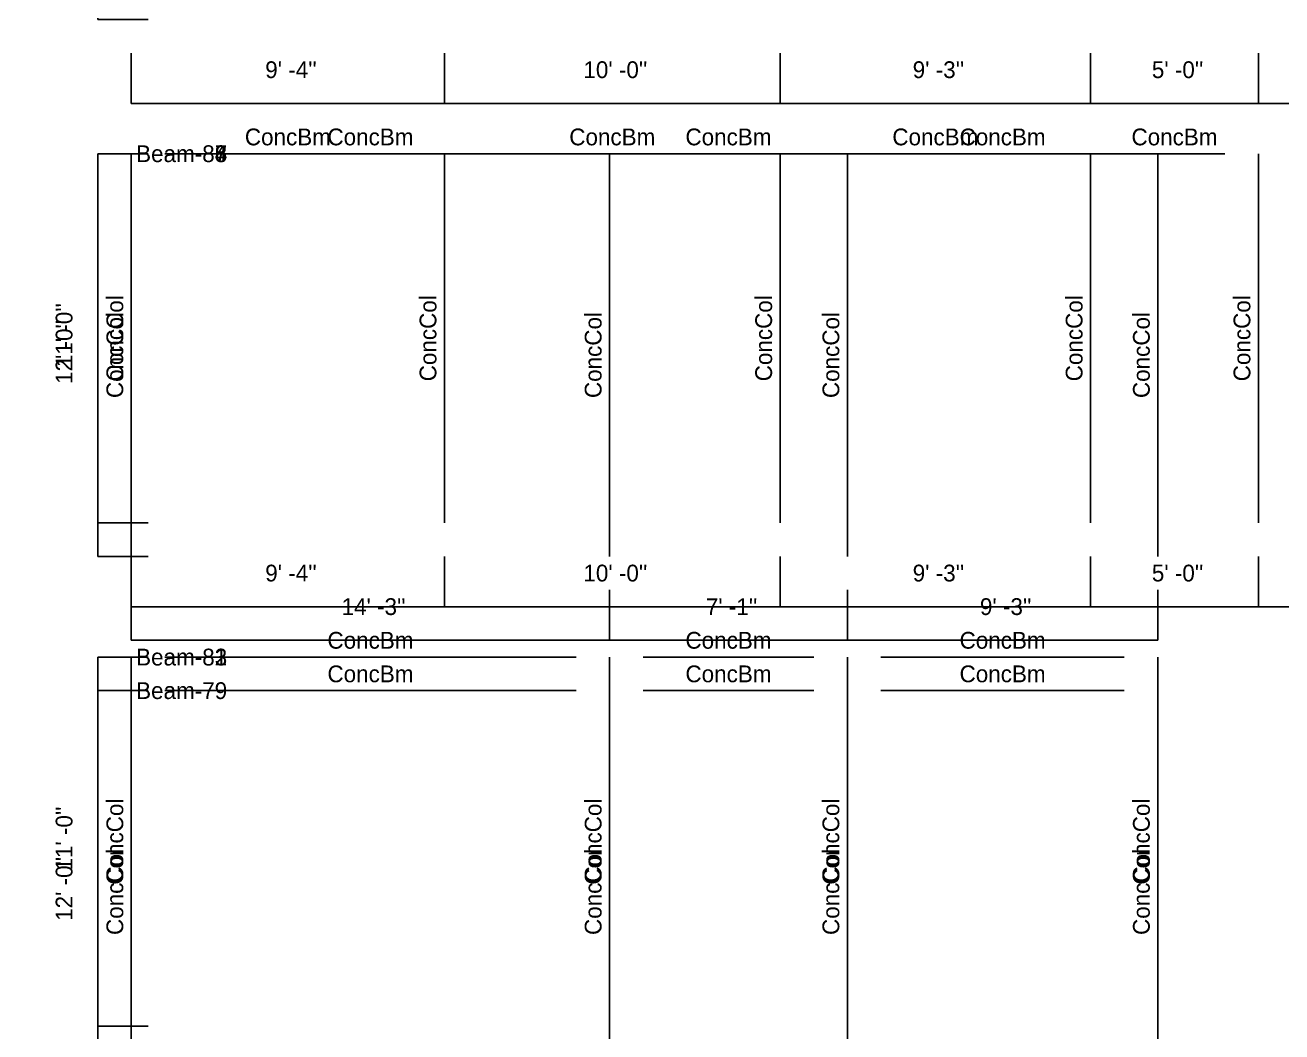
# Model space of a CAD drawing. Extents: x -38 to 2998, y -195 to 11529.
# Drawn here: x -38 to 411.3, y 2566 to 2926 of the extents above; entities that cross this region are included whole.
import ezdxf
from ezdxf.enums import TextEntityAlignment as Align

# ---------------------------------------------------------------- set-up
doc = ezdxf.new("R2010")
doc.units = 0
doc.header["$MEASUREMENT"] = 0
doc.layers.get('0').update_dxf_attribs({"linetype": 'CONTINUOUS'})
for name, color, linetype in [('CENTERLINES', 7, 'CONTINUOUS'), ('DIMENSIONS', 4, 'CONTINUOUS'), ('TEXT', 5, 'CONTINUOUS')]:
    doc.layers.add(name, color=color, linetype=linetype)
doc.dimstyles.get("Standard").update_dxf_attribs({"dimtxt": 0.18, "dimasz": 0.18, "dimexe": 0.18, "dimexo": 0.0625, "dimgap": 0.09, "dimtad": 0, "dimtih": 1, "dimtoh": 1, "dimdec": 4, "dimzin": 0, "dimtxsty": 'STANDARD', "dimcen": 0.09, "dimazin": 3, "dimtfac": 1, "dimtdec": 4, "dimtofl": 0, "dimtmove": 0, "dimatfit": 3, "dimtolj": 1, "dimtzin": 0})

# ---------------------------------------------------------------- blocks, each defined once
blk = doc.blocks.new('*D3513')
at = {"color": 1, "linetype": 'BYBLOCK'}
for points in [[(-8.29, 2684.29), (-7.23, 2683.23), (-16.77, 2692.77), (-15.71, 2691.71)], [(-8.29, 2540.29), (-7.23, 2539.23), (-16.77, 2548.77), (-15.71, 2547.71)]]:
    blk.add_solid(points, dxfattribs=at)
at = {"layer": 'DIMENSIONS', "color": 9, "linetype": 'BYBLOCK'}
for p, q in [((-12, 2688), (6, 2688)), ((-12, 2544), (6, 2544))]:
    blk.add_line(p, q, dxfattribs=at)
at = {"layer": 'DIMENSIONS', "color": 0, "linetype": 'BYBLOCK'}
blk.add_line((-12, 2544), (-12, 2688), dxfattribs=at)
at = {"layer": 'DIMENSIONS', "color": 0, "linetype": 'BYBLOCK', "insert": (-24, 2616), "char_height": 6, "attachment_point": 5, "rotation": 90}
blk.add_mtext("\\A1; 12' -0''", dxfattribs=at)
blk = doc.blocks.new('*D3514')
at = {"color": 1, "linetype": 'BYBLOCK'}
for points in [[(4.77, 2710.77), (3.71, 2709.71), (-3.71, 2702.29), (-4.77, 2701.23)], [(175.77, 2710.77), (174.71, 2709.71), (167.29, 2702.29), (166.23, 2701.23)]]:
    blk.add_solid(points, dxfattribs=at)
at = {"layer": 'DIMENSIONS', "color": 9, "linetype": 'BYBLOCK'}
for p, q in [((0, 2706), (0, 2724)), ((171, 2706), (171, 2724))]:
    blk.add_line(p, q, dxfattribs=at)
at = {"layer": 'DIMENSIONS', "color": 0, "linetype": 'BYBLOCK'}
blk.add_line((0, 2706), (171, 2706), dxfattribs=at)
at = {"layer": 'DIMENSIONS', "color": 0, "linetype": 'BYBLOCK', "insert": (85.5, 2718), "char_height": 6, "attachment_point": 5}
blk.add_mtext("\\A1; 14' -3''", dxfattribs=at)
blk = doc.blocks.new('*D3515')
at = {"color": 1, "linetype": 'BYBLOCK'}
for points in [[(175.77, 2710.77), (174.71, 2709.71), (167.29, 2702.29), (166.23, 2701.23)], [(260.77, 2710.77), (259.71, 2709.71), (252.28, 2702.29), (251.22, 2701.23)]]:
    blk.add_solid(points, dxfattribs=at)
at = {"layer": 'DIMENSIONS', "color": 9, "linetype": 'BYBLOCK'}
for p, q in [((171, 2706), (171, 2724)), ((256, 2706), (256, 2724))]:
    blk.add_line(p, q, dxfattribs=at)
at = {"layer": 'DIMENSIONS', "color": 0, "linetype": 'BYBLOCK'}
blk.add_line((171, 2706), (256, 2706), dxfattribs=at)
at = {"layer": 'DIMENSIONS', "color": 0, "linetype": 'BYBLOCK', "insert": (213.5, 2718), "char_height": 6, "attachment_point": 5}
blk.add_mtext("\\A1; 7' -1''", dxfattribs=at)
blk = doc.blocks.new('*D3516')
at = {"color": 1, "linetype": 'BYBLOCK'}
for points in [[(260.77, 2710.77), (259.71, 2709.71), (252.28, 2702.29), (251.22, 2701.23)], [(371.77, 2710.77), (370.71, 2709.71), (363.28, 2702.29), (362.22, 2701.23)]]:
    blk.add_solid(points, dxfattribs=at)
at = {"layer": 'DIMENSIONS', "color": 9, "linetype": 'BYBLOCK'}
for p, q in [((256, 2706), (256, 2724)), ((367, 2706), (367, 2724))]:
    blk.add_line(p, q, dxfattribs=at)
at = {"layer": 'DIMENSIONS', "color": 0, "linetype": 'BYBLOCK'}
blk.add_line((256, 2706), (367, 2706), dxfattribs=at)
at = {"layer": 'DIMENSIONS', "color": 0, "linetype": 'BYBLOCK', "insert": (311.5, 2718), "char_height": 6, "attachment_point": 5}
blk.add_mtext("\\A1; 9' -3''", dxfattribs=at)
blk = doc.blocks.new('*D3517')
at = {"color": 1, "linetype": 'BYBLOCK'}
for points in [[(-8.29, 2876.29), (-7.23, 2875.23), (-16.77, 2884.77), (-15.71, 2883.71)], [(-8.29, 2732.29), (-7.23, 2731.23), (-16.77, 2740.77), (-15.71, 2739.71)]]:
    blk.add_solid(points, dxfattribs=at)
at = {"layer": 'DIMENSIONS', "color": 9, "linetype": 'BYBLOCK'}
for p, q in [((-12, 2880), (6, 2880)), ((-12, 2736), (6, 2736))]:
    blk.add_line(p, q, dxfattribs=at)
at = {"layer": 'DIMENSIONS', "color": 0, "linetype": 'BYBLOCK'}
blk.add_line((-12, 2736), (-12, 2880), dxfattribs=at)
at = {"layer": 'DIMENSIONS', "color": 0, "linetype": 'BYBLOCK', "insert": (-24, 2808), "char_height": 6, "attachment_point": 5, "rotation": 90}
blk.add_mtext("\\A1; 12' -0''", dxfattribs=at)
blk = doc.blocks.new('*D3518')
at = {"color": 1, "linetype": 'BYBLOCK'}
for points in [[(4.77, 2902.77), (3.71, 2901.71), (-3.71, 2894.29), (-4.77, 2893.23)], [(116.73, 2902.77), (115.67, 2901.71), (108.25, 2894.29), (107.19, 2893.23)]]:
    blk.add_solid(points, dxfattribs=at)
at = {"layer": 'DIMENSIONS', "color": 9, "linetype": 'BYBLOCK'}
for p, q in [((0, 2898), (0, 2916)), ((111.96, 2898), (111.96, 2916))]:
    blk.add_line(p, q, dxfattribs=at)
at = {"layer": 'DIMENSIONS', "color": 0, "linetype": 'BYBLOCK'}
blk.add_line((0, 2898), (111.96, 2898), dxfattribs=at)
at = {"layer": 'DIMENSIONS', "color": 0, "linetype": 'BYBLOCK', "insert": (55.98, 2910), "char_height": 6, "attachment_point": 5}
blk.add_mtext("\\A1; 9' -4''", dxfattribs=at)
blk = doc.blocks.new('*D3519')
at = {"color": 1, "linetype": 'BYBLOCK'}
for points in [[(116.73, 2902.77), (115.67, 2901.71), (108.25, 2894.29), (107.19, 2893.23)], [(236.73, 2902.77), (235.67, 2901.71), (228.25, 2894.29), (227.19, 2893.23)]]:
    blk.add_solid(points, dxfattribs=at)
at = {"layer": 'DIMENSIONS', "color": 9, "linetype": 'BYBLOCK'}
for p, q in [((111.96, 2898), (111.96, 2916)), ((231.96, 2898), (231.96, 2916))]:
    blk.add_line(p, q, dxfattribs=at)
at = {"layer": 'DIMENSIONS', "color": 0, "linetype": 'BYBLOCK'}
blk.add_line((111.96, 2898), (231.96, 2898), dxfattribs=at)
at = {"layer": 'DIMENSIONS', "color": 0, "linetype": 'BYBLOCK', "insert": (171.96, 2910), "char_height": 6, "attachment_point": 5}
blk.add_mtext("\\A1; 10' -0''", dxfattribs=at)
blk = doc.blocks.new('*D3520')
at = {"color": 1, "linetype": 'BYBLOCK'}
for points in [[(236.73, 2902.77), (235.67, 2901.71), (228.25, 2894.29), (227.19, 2893.23)], [(347.73, 2902.77), (346.67, 2901.71), (339.25, 2894.29), (338.19, 2893.23)]]:
    blk.add_solid(points, dxfattribs=at)
at = {"layer": 'DIMENSIONS', "color": 9, "linetype": 'BYBLOCK'}
for p, q in [((231.96, 2898), (231.96, 2916)), ((342.96, 2898), (342.96, 2916))]:
    blk.add_line(p, q, dxfattribs=at)
at = {"layer": 'DIMENSIONS', "color": 0, "linetype": 'BYBLOCK'}
blk.add_line((231.96, 2898), (342.96, 2898), dxfattribs=at)
at = {"layer": 'DIMENSIONS', "color": 0, "linetype": 'BYBLOCK', "insert": (287.46, 2910), "char_height": 6, "attachment_point": 5}
blk.add_mtext("\\A1; 9' -3''", dxfattribs=at)
blk = doc.blocks.new('*D3521')
at = {"color": 1, "linetype": 'BYBLOCK'}
for points in [[(347.73, 2902.77), (346.67, 2901.71), (339.25, 2894.29), (338.19, 2893.23)], [(407.73, 2902.77), (406.67, 2901.71), (399.25, 2894.29), (398.19, 2893.23)]]:
    blk.add_solid(points, dxfattribs=at)
at = {"layer": 'DIMENSIONS', "color": 9, "linetype": 'BYBLOCK'}
for p, q in [((342.96, 2898), (342.96, 2916)), ((402.96, 2898), (402.96, 2916))]:
    blk.add_line(p, q, dxfattribs=at)
at = {"layer": 'DIMENSIONS', "color": 0, "linetype": 'BYBLOCK'}
blk.add_line((342.96, 2898), (402.96, 2898), dxfattribs=at)
at = {"layer": 'DIMENSIONS', "color": 0, "linetype": 'BYBLOCK', "insert": (372.96, 2910), "char_height": 6, "attachment_point": 5}
blk.add_mtext("\\A1; 5' -0''", dxfattribs=at)
blk = doc.blocks.new('*D3522')
at = {"color": 1, "linetype": 'BYBLOCK'}
for points in [[(407.73, 2902.77), (406.67, 2901.71), (399.25, 2894.29), (398.19, 2893.23)], [(578.73, 2902.77), (577.67, 2901.71), (570.25, 2894.29), (569.19, 2893.23)]]:
    blk.add_solid(points, dxfattribs=at)
at = {"layer": 'DIMENSIONS', "color": 9, "linetype": 'BYBLOCK'}
for p, q in [((402.96, 2898), (402.96, 2916)), ((573.96, 2898), (573.96, 2916))]:
    blk.add_line(p, q, dxfattribs=at)
at = {"layer": 'DIMENSIONS', "color": 0, "linetype": 'BYBLOCK'}
blk.add_line((402.96, 2898), (573.96, 2898), dxfattribs=at)
at = {"layer": 'DIMENSIONS', "color": 0, "linetype": 'BYBLOCK', "insert": (488.46, 2910), "char_height": 6, "attachment_point": 5}
blk.add_mtext("\\A1; 14' -3''", dxfattribs=at)
blk = doc.blocks.new('*D3538')
at = {"color": 1, "linetype": 'BYBLOCK'}
for points in [[(-8.29, 3068.29), (-7.23, 3067.23), (-16.77, 3076.77), (-15.71, 3075.71)], [(-8.29, 2924.29), (-7.23, 2923.23), (-16.77, 2932.77), (-15.71, 2931.71)]]:
    blk.add_solid(points, dxfattribs=at)
at = {"layer": 'DIMENSIONS', "color": 9, "linetype": 'BYBLOCK'}
for p, q in [((-12, 3072), (6, 3072)), ((-12, 2928), (6, 2928))]:
    blk.add_line(p, q, dxfattribs=at)
at = {"layer": 'DIMENSIONS', "color": 0, "linetype": 'BYBLOCK'}
blk.add_line((-12, 2928), (-12, 3072), dxfattribs=at)
at = {"layer": 'DIMENSIONS', "color": 0, "linetype": 'BYBLOCK', "insert": (-24, 3000), "char_height": 6, "attachment_point": 5, "rotation": 90}
blk.add_mtext("\\A1; 12' -0''", dxfattribs=at)
blk = doc.blocks.new('*D3987')
at = {"color": 1, "linetype": 'BYBLOCK'}
for points in [[(-8.29, 2696.29), (-7.23, 2695.23), (-16.77, 2704.77), (-15.71, 2703.71)], [(-8.29, 2564.29), (-7.23, 2563.23), (-16.77, 2572.77), (-15.71, 2571.71)]]:
    blk.add_solid(points, dxfattribs=at)
at = {"layer": 'DIMENSIONS', "color": 9, "linetype": 'BYBLOCK'}
for p, q in [((-12, 2700), (6, 2700)), ((-12, 2568), (6, 2568))]:
    blk.add_line(p, q, dxfattribs=at)
at = {"layer": 'DIMENSIONS', "color": 0, "linetype": 'BYBLOCK'}
blk.add_line((-12, 2568), (-12, 2700), dxfattribs=at)
at = {"layer": 'DIMENSIONS', "color": 0, "linetype": 'BYBLOCK', "insert": (-24, 2634), "char_height": 6, "attachment_point": 5, "rotation": 90}
blk.add_mtext("\\A1; 11' -0''", dxfattribs=at)
blk = doc.blocks.new('*D3988')
at = {"color": 1, "linetype": 'BYBLOCK'}
for points in [[(4.77, 2722.77), (3.71, 2721.71), (-3.71, 2714.29), (-4.77, 2713.23)], [(116.73, 2722.77), (115.67, 2721.71), (108.25, 2714.29), (107.19, 2713.23)]]:
    blk.add_solid(points, dxfattribs=at)
at = {"layer": 'DIMENSIONS', "color": 9, "linetype": 'BYBLOCK'}
for p, q in [((0, 2718), (0, 2736)), ((111.96, 2718), (111.96, 2736))]:
    blk.add_line(p, q, dxfattribs=at)
at = {"layer": 'DIMENSIONS', "color": 0, "linetype": 'BYBLOCK'}
blk.add_line((0, 2718), (111.96, 2718), dxfattribs=at)
at = {"layer": 'DIMENSIONS', "color": 0, "linetype": 'BYBLOCK', "insert": (55.98, 2730), "char_height": 6, "attachment_point": 5}
blk.add_mtext("\\A1; 9' -4''", dxfattribs=at)
blk = doc.blocks.new('*D3989')
at = {"color": 1, "linetype": 'BYBLOCK'}
for points in [[(116.73, 2722.77), (115.67, 2721.71), (108.25, 2714.29), (107.19, 2713.23)], [(236.73, 2722.77), (235.67, 2721.71), (228.25, 2714.29), (227.19, 2713.23)]]:
    blk.add_solid(points, dxfattribs=at)
at = {"layer": 'DIMENSIONS', "color": 9, "linetype": 'BYBLOCK'}
for p, q in [((111.96, 2718), (111.96, 2736)), ((231.96, 2718), (231.96, 2736))]:
    blk.add_line(p, q, dxfattribs=at)
at = {"layer": 'DIMENSIONS', "color": 0, "linetype": 'BYBLOCK'}
blk.add_line((111.96, 2718), (231.96, 2718), dxfattribs=at)
at = {"layer": 'DIMENSIONS', "color": 0, "linetype": 'BYBLOCK', "insert": (171.96, 2730), "char_height": 6, "attachment_point": 5}
blk.add_mtext("\\A1; 10' -0''", dxfattribs=at)
blk = doc.blocks.new('*D3990')
at = {"color": 1, "linetype": 'BYBLOCK'}
for points in [[(236.73, 2722.77), (235.67, 2721.71), (228.25, 2714.29), (227.19, 2713.23)], [(347.73, 2722.77), (346.67, 2721.71), (339.25, 2714.29), (338.19, 2713.23)]]:
    blk.add_solid(points, dxfattribs=at)
at = {"layer": 'DIMENSIONS', "color": 9, "linetype": 'BYBLOCK'}
for p, q in [((231.96, 2718), (231.96, 2736)), ((342.96, 2718), (342.96, 2736))]:
    blk.add_line(p, q, dxfattribs=at)
at = {"layer": 'DIMENSIONS', "color": 0, "linetype": 'BYBLOCK'}
blk.add_line((231.96, 2718), (342.96, 2718), dxfattribs=at)
at = {"layer": 'DIMENSIONS', "color": 0, "linetype": 'BYBLOCK', "insert": (287.46, 2730), "char_height": 6, "attachment_point": 5}
blk.add_mtext("\\A1; 9' -3''", dxfattribs=at)
blk = doc.blocks.new('*D3991')
at = {"color": 1, "linetype": 'BYBLOCK'}
for points in [[(347.73, 2722.77), (346.67, 2721.71), (339.25, 2714.29), (338.19, 2713.23)], [(407.73, 2722.77), (406.67, 2721.71), (399.25, 2714.29), (398.19, 2713.23)]]:
    blk.add_solid(points, dxfattribs=at)
at = {"layer": 'DIMENSIONS', "color": 9, "linetype": 'BYBLOCK'}
for p, q in [((342.96, 2718), (342.96, 2736)), ((402.96, 2718), (402.96, 2736))]:
    blk.add_line(p, q, dxfattribs=at)
at = {"layer": 'DIMENSIONS', "color": 0, "linetype": 'BYBLOCK'}
blk.add_line((342.96, 2718), (402.96, 2718), dxfattribs=at)
at = {"layer": 'DIMENSIONS', "color": 0, "linetype": 'BYBLOCK', "insert": (372.96, 2730), "char_height": 6, "attachment_point": 5}
blk.add_mtext("\\A1; 5' -0''", dxfattribs=at)
blk = doc.blocks.new('*D3992')
at = {"color": 1, "linetype": 'BYBLOCK'}
for points in [[(407.73, 2722.77), (406.67, 2721.71), (399.25, 2714.29), (398.19, 2713.23)], [(578.73, 2722.77), (577.67, 2721.71), (570.25, 2714.29), (569.19, 2713.23)]]:
    blk.add_solid(points, dxfattribs=at)
at = {"layer": 'DIMENSIONS', "color": 9, "linetype": 'BYBLOCK'}
for p, q in [((402.96, 2718), (402.96, 2736)), ((573.96, 2718), (573.96, 2736))]:
    blk.add_line(p, q, dxfattribs=at)
at = {"layer": 'DIMENSIONS', "color": 0, "linetype": 'BYBLOCK'}
blk.add_line((402.96, 2718), (573.96, 2718), dxfattribs=at)
at = {"layer": 'DIMENSIONS', "color": 0, "linetype": 'BYBLOCK', "insert": (488.46, 2730), "char_height": 6, "attachment_point": 5}
blk.add_mtext("\\A1; 14' -3''", dxfattribs=at)
blk = doc.blocks.new('*D4008')
at = {"color": 1, "linetype": 'BYBLOCK'}
for points in [[(-8.29, 2876.29), (-7.23, 2875.23), (-16.77, 2884.77), (-15.71, 2883.71)], [(-8.29, 2744.29), (-7.23, 2743.23), (-16.77, 2752.77), (-15.71, 2751.71)]]:
    blk.add_solid(points, dxfattribs=at)
at = {"layer": 'DIMENSIONS', "color": 9, "linetype": 'BYBLOCK'}
for p, q in [((-12, 2880), (6, 2880)), ((-12, 2748), (6, 2748))]:
    blk.add_line(p, q, dxfattribs=at)
at = {"layer": 'DIMENSIONS', "color": 0, "linetype": 'BYBLOCK'}
blk.add_line((-12, 2748), (-12, 2880), dxfattribs=at)
at = {"layer": 'DIMENSIONS', "color": 0, "linetype": 'BYBLOCK', "insert": (-24, 2814), "char_height": 6, "attachment_point": 5, "rotation": 90}
blk.add_mtext("\\A1; 11' -0''", dxfattribs=at)
blk = doc.blocks.new('*D4009')
at = {"color": 1, "linetype": 'BYBLOCK'}
for points in [[(4.77, 2902.77), (3.71, 2901.71), (-3.71, 2894.29), (-4.77, 2893.23)], [(116.73, 2902.77), (115.67, 2901.71), (108.25, 2894.29), (107.19, 2893.23)]]:
    blk.add_solid(points, dxfattribs=at)
at = {"layer": 'DIMENSIONS', "color": 9, "linetype": 'BYBLOCK'}
for p, q in [((0, 2898), (0, 2916)), ((111.96, 2898), (111.96, 2916))]:
    blk.add_line(p, q, dxfattribs=at)
at = {"layer": 'DIMENSIONS', "color": 0, "linetype": 'BYBLOCK'}
blk.add_line((0, 2898), (111.96, 2898), dxfattribs=at)
at = {"layer": 'DIMENSIONS', "color": 0, "linetype": 'BYBLOCK', "insert": (55.98, 2910), "char_height": 6, "attachment_point": 5}
blk.add_mtext("\\A1; 9' -4''", dxfattribs=at)
blk = doc.blocks.new('*D4010')
at = {"color": 1, "linetype": 'BYBLOCK'}
for points in [[(116.73, 2902.77), (115.67, 2901.71), (108.25, 2894.29), (107.19, 2893.23)], [(236.73, 2902.77), (235.67, 2901.71), (228.25, 2894.29), (227.19, 2893.23)]]:
    blk.add_solid(points, dxfattribs=at)
at = {"layer": 'DIMENSIONS', "color": 9, "linetype": 'BYBLOCK'}
for p, q in [((111.96, 2898), (111.96, 2916)), ((231.96, 2898), (231.96, 2916))]:
    blk.add_line(p, q, dxfattribs=at)
at = {"layer": 'DIMENSIONS', "color": 0, "linetype": 'BYBLOCK'}
blk.add_line((111.96, 2898), (231.96, 2898), dxfattribs=at)
at = {"layer": 'DIMENSIONS', "color": 0, "linetype": 'BYBLOCK', "insert": (171.96, 2910), "char_height": 6, "attachment_point": 5}
blk.add_mtext("\\A1; 10' -0''", dxfattribs=at)
blk = doc.blocks.new('*D4011')
at = {"color": 1, "linetype": 'BYBLOCK'}
for points in [[(236.73, 2902.77), (235.67, 2901.71), (228.25, 2894.29), (227.19, 2893.23)], [(347.73, 2902.77), (346.67, 2901.71), (339.25, 2894.29), (338.19, 2893.23)]]:
    blk.add_solid(points, dxfattribs=at)
at = {"layer": 'DIMENSIONS', "color": 9, "linetype": 'BYBLOCK'}
for p, q in [((231.96, 2898), (231.96, 2916)), ((342.96, 2898), (342.96, 2916))]:
    blk.add_line(p, q, dxfattribs=at)
at = {"layer": 'DIMENSIONS', "color": 0, "linetype": 'BYBLOCK'}
blk.add_line((231.96, 2898), (342.96, 2898), dxfattribs=at)
at = {"layer": 'DIMENSIONS', "color": 0, "linetype": 'BYBLOCK', "insert": (287.46, 2910), "char_height": 6, "attachment_point": 5}
blk.add_mtext("\\A1; 9' -3''", dxfattribs=at)
blk = doc.blocks.new('*D4012')
at = {"color": 1, "linetype": 'BYBLOCK'}
for points in [[(347.73, 2902.77), (346.67, 2901.71), (339.25, 2894.29), (338.19, 2893.23)], [(407.73, 2902.77), (406.67, 2901.71), (399.25, 2894.29), (398.19, 2893.23)]]:
    blk.add_solid(points, dxfattribs=at)
at = {"layer": 'DIMENSIONS', "color": 9, "linetype": 'BYBLOCK'}
for p, q in [((342.96, 2898), (342.96, 2916)), ((402.96, 2898), (402.96, 2916))]:
    blk.add_line(p, q, dxfattribs=at)
at = {"layer": 'DIMENSIONS', "color": 0, "linetype": 'BYBLOCK'}
blk.add_line((342.96, 2898), (402.96, 2898), dxfattribs=at)
at = {"layer": 'DIMENSIONS', "color": 0, "linetype": 'BYBLOCK', "insert": (372.96, 2910), "char_height": 6, "attachment_point": 5}
blk.add_mtext("\\A1; 5' -0''", dxfattribs=at)
blk = doc.blocks.new('*D4013')
at = {"color": 1, "linetype": 'BYBLOCK'}
for points in [[(407.73, 2902.77), (406.67, 2901.71), (399.25, 2894.29), (398.19, 2893.23)], [(578.73, 2902.77), (577.67, 2901.71), (570.25, 2894.29), (569.19, 2893.23)]]:
    blk.add_solid(points, dxfattribs=at)
at = {"layer": 'DIMENSIONS', "color": 9, "linetype": 'BYBLOCK'}
for p, q in [((402.96, 2898), (402.96, 2916)), ((573.96, 2898), (573.96, 2916))]:
    blk.add_line(p, q, dxfattribs=at)
at = {"layer": 'DIMENSIONS', "color": 0, "linetype": 'BYBLOCK'}
blk.add_line((402.96, 2898), (573.96, 2898), dxfattribs=at)
at = {"layer": 'DIMENSIONS', "color": 0, "linetype": 'BYBLOCK', "insert": (488.46, 2910), "char_height": 6, "attachment_point": 5}
blk.add_mtext("\\A1; 14' -3''", dxfattribs=at)
blk = doc.blocks.new('*D4029')
at = {"color": 1, "linetype": 'BYBLOCK'}
for points in [[(-8.29, 3056.29), (-7.23, 3055.23), (-16.77, 3064.77), (-15.71, 3063.71)], [(-8.29, 2924.29), (-7.23, 2923.23), (-16.77, 2932.77), (-15.71, 2931.71)]]:
    blk.add_solid(points, dxfattribs=at)
at = {"layer": 'DIMENSIONS', "color": 9, "linetype": 'BYBLOCK'}
for p, q in [((-12, 3060), (6, 3060)), ((-12, 2928), (6, 2928))]:
    blk.add_line(p, q, dxfattribs=at)
at = {"layer": 'DIMENSIONS', "color": 0, "linetype": 'BYBLOCK'}
blk.add_line((-12, 2928), (-12, 3060), dxfattribs=at)
at = {"layer": 'DIMENSIONS', "color": 0, "linetype": 'BYBLOCK', "insert": (-24, 2994), "char_height": 6, "attachment_point": 5, "rotation": 90}
blk.add_mtext("\\A1; 11' -0''", dxfattribs=at)
blk = doc.blocks.new('*D4457')
at = {"color": 1, "linetype": 'BYBLOCK'}
for points in [[(-8.29, 2696.29), (-7.23, 2695.23), (-16.77, 2704.77), (-15.71, 2703.71)], [(-8.29, 2564.29), (-7.23, 2563.23), (-16.77, 2572.77), (-15.71, 2571.71)]]:
    blk.add_solid(points, dxfattribs=at)
at = {"layer": 'DIMENSIONS', "color": 9, "linetype": 'BYBLOCK'}
for p, q in [((-12, 2700), (6, 2700)), ((-12, 2568), (6, 2568))]:
    blk.add_line(p, q, dxfattribs=at)
at = {"layer": 'DIMENSIONS', "color": 0, "linetype": 'BYBLOCK'}
blk.add_line((-12, 2568), (-12, 2700), dxfattribs=at)
at = {"layer": 'DIMENSIONS', "color": 0, "linetype": 'BYBLOCK', "insert": (-24, 2634), "char_height": 6, "attachment_point": 5, "rotation": 90}
blk.add_mtext("\\A1; 11' -0''", dxfattribs=at)
blk = doc.blocks.new('*D4458')
at = {"color": 1, "linetype": 'BYBLOCK'}
for points in [[(4.77, 2722.77), (3.71, 2721.71), (-3.71, 2714.29), (-4.77, 2713.23)], [(116.73, 2722.77), (115.67, 2721.71), (108.25, 2714.29), (107.19, 2713.23)]]:
    blk.add_solid(points, dxfattribs=at)
at = {"layer": 'DIMENSIONS', "color": 9, "linetype": 'BYBLOCK'}
for p, q in [((0, 2718), (0, 2736)), ((111.96, 2718), (111.96, 2736))]:
    blk.add_line(p, q, dxfattribs=at)
at = {"layer": 'DIMENSIONS', "color": 0, "linetype": 'BYBLOCK'}
blk.add_line((0, 2718), (111.96, 2718), dxfattribs=at)
at = {"layer": 'DIMENSIONS', "color": 0, "linetype": 'BYBLOCK', "insert": (55.98, 2730), "char_height": 6, "attachment_point": 5}
blk.add_mtext("\\A1; 9' -4''", dxfattribs=at)
blk = doc.blocks.new('*D4459')
at = {"color": 1, "linetype": 'BYBLOCK'}
for points in [[(116.73, 2722.77), (115.67, 2721.71), (108.25, 2714.29), (107.19, 2713.23)], [(236.73, 2722.77), (235.67, 2721.71), (228.25, 2714.29), (227.19, 2713.23)]]:
    blk.add_solid(points, dxfattribs=at)
at = {"layer": 'DIMENSIONS', "color": 9, "linetype": 'BYBLOCK'}
for p, q in [((111.96, 2718), (111.96, 2736)), ((231.96, 2718), (231.96, 2736))]:
    blk.add_line(p, q, dxfattribs=at)
at = {"layer": 'DIMENSIONS', "color": 0, "linetype": 'BYBLOCK'}
blk.add_line((111.96, 2718), (231.96, 2718), dxfattribs=at)
at = {"layer": 'DIMENSIONS', "color": 0, "linetype": 'BYBLOCK', "insert": (171.96, 2730), "char_height": 6, "attachment_point": 5}
blk.add_mtext("\\A1; 10' -0''", dxfattribs=at)
blk = doc.blocks.new('*D4460')
at = {"color": 1, "linetype": 'BYBLOCK'}
for points in [[(236.73, 2722.77), (235.67, 2721.71), (228.25, 2714.29), (227.19, 2713.23)], [(347.73, 2722.77), (346.67, 2721.71), (339.25, 2714.29), (338.19, 2713.23)]]:
    blk.add_solid(points, dxfattribs=at)
at = {"layer": 'DIMENSIONS', "color": 9, "linetype": 'BYBLOCK'}
for p, q in [((231.96, 2718), (231.96, 2736)), ((342.96, 2718), (342.96, 2736))]:
    blk.add_line(p, q, dxfattribs=at)
at = {"layer": 'DIMENSIONS', "color": 0, "linetype": 'BYBLOCK'}
blk.add_line((231.96, 2718), (342.96, 2718), dxfattribs=at)
at = {"layer": 'DIMENSIONS', "color": 0, "linetype": 'BYBLOCK', "insert": (287.46, 2730), "char_height": 6, "attachment_point": 5}
blk.add_mtext("\\A1; 9' -3''", dxfattribs=at)
blk = doc.blocks.new('*D4461')
at = {"color": 1, "linetype": 'BYBLOCK'}
for points in [[(347.73, 2722.77), (346.67, 2721.71), (339.25, 2714.29), (338.19, 2713.23)], [(407.73, 2722.77), (406.67, 2721.71), (399.25, 2714.29), (398.19, 2713.23)]]:
    blk.add_solid(points, dxfattribs=at)
at = {"layer": 'DIMENSIONS', "color": 9, "linetype": 'BYBLOCK'}
for p, q in [((342.96, 2718), (342.96, 2736)), ((402.96, 2718), (402.96, 2736))]:
    blk.add_line(p, q, dxfattribs=at)
at = {"layer": 'DIMENSIONS', "color": 0, "linetype": 'BYBLOCK'}
blk.add_line((342.96, 2718), (402.96, 2718), dxfattribs=at)
at = {"layer": 'DIMENSIONS', "color": 0, "linetype": 'BYBLOCK', "insert": (372.96, 2730), "char_height": 6, "attachment_point": 5}
blk.add_mtext("\\A1; 5' -0''", dxfattribs=at)
blk = doc.blocks.new('*D4462')
at = {"color": 1, "linetype": 'BYBLOCK'}
for points in [[(407.73, 2722.77), (406.67, 2721.71), (399.25, 2714.29), (398.19, 2713.23)], [(578.73, 2722.77), (577.67, 2721.71), (570.25, 2714.29), (569.19, 2713.23)]]:
    blk.add_solid(points, dxfattribs=at)
at = {"layer": 'DIMENSIONS', "color": 9, "linetype": 'BYBLOCK'}
for p, q in [((402.96, 2718), (402.96, 2736)), ((573.96, 2718), (573.96, 2736))]:
    blk.add_line(p, q, dxfattribs=at)
at = {"layer": 'DIMENSIONS', "color": 0, "linetype": 'BYBLOCK'}
blk.add_line((402.96, 2718), (573.96, 2718), dxfattribs=at)
at = {"layer": 'DIMENSIONS', "color": 0, "linetype": 'BYBLOCK', "insert": (488.46, 2730), "char_height": 6, "attachment_point": 5}
blk.add_mtext("\\A1; 14' -3''", dxfattribs=at)
blk = doc.blocks.new('*D4478')
at = {"color": 1, "linetype": 'BYBLOCK'}
for points in [[(-8.29, 2876.29), (-7.23, 2875.23), (-16.77, 2884.77), (-15.71, 2883.71)], [(-8.29, 2744.29), (-7.23, 2743.23), (-16.77, 2752.77), (-15.71, 2751.71)]]:
    blk.add_solid(points, dxfattribs=at)
at = {"layer": 'DIMENSIONS', "color": 9, "linetype": 'BYBLOCK'}
for p, q in [((-12, 2880), (6, 2880)), ((-12, 2748), (6, 2748))]:
    blk.add_line(p, q, dxfattribs=at)
at = {"layer": 'DIMENSIONS', "color": 0, "linetype": 'BYBLOCK'}
blk.add_line((-12, 2748), (-12, 2880), dxfattribs=at)
at = {"layer": 'DIMENSIONS', "color": 0, "linetype": 'BYBLOCK', "insert": (-24, 2814), "char_height": 6, "attachment_point": 5, "rotation": 90}
blk.add_mtext("\\A1; 11' -0''", dxfattribs=at)
blk = doc.blocks.new('*D4479')
at = {"color": 1, "linetype": 'BYBLOCK'}
for points in [[(4.77, 2902.77), (3.71, 2901.71), (-3.71, 2894.29), (-4.77, 2893.23)], [(116.73, 2902.77), (115.67, 2901.71), (108.25, 2894.29), (107.19, 2893.23)]]:
    blk.add_solid(points, dxfattribs=at)
at = {"layer": 'DIMENSIONS', "color": 9, "linetype": 'BYBLOCK'}
for p, q in [((0, 2898), (0, 2916)), ((111.96, 2898), (111.96, 2916))]:
    blk.add_line(p, q, dxfattribs=at)
at = {"layer": 'DIMENSIONS', "color": 0, "linetype": 'BYBLOCK'}
blk.add_line((0, 2898), (111.96, 2898), dxfattribs=at)
at = {"layer": 'DIMENSIONS', "color": 0, "linetype": 'BYBLOCK', "insert": (55.98, 2910), "char_height": 6, "attachment_point": 5}
blk.add_mtext("\\A1; 9' -4''", dxfattribs=at)
blk = doc.blocks.new('*D4480')
at = {"color": 1, "linetype": 'BYBLOCK'}
for points in [[(116.73, 2902.77), (115.67, 2901.71), (108.25, 2894.29), (107.19, 2893.23)], [(236.73, 2902.77), (235.67, 2901.71), (228.25, 2894.29), (227.19, 2893.23)]]:
    blk.add_solid(points, dxfattribs=at)
at = {"layer": 'DIMENSIONS', "color": 9, "linetype": 'BYBLOCK'}
for p, q in [((111.96, 2898), (111.96, 2916)), ((231.96, 2898), (231.96, 2916))]:
    blk.add_line(p, q, dxfattribs=at)
at = {"layer": 'DIMENSIONS', "color": 0, "linetype": 'BYBLOCK'}
blk.add_line((111.96, 2898), (231.96, 2898), dxfattribs=at)
at = {"layer": 'DIMENSIONS', "color": 0, "linetype": 'BYBLOCK', "insert": (171.96, 2910), "char_height": 6, "attachment_point": 5}
blk.add_mtext("\\A1; 10' -0''", dxfattribs=at)
blk = doc.blocks.new('*D4481')
at = {"color": 1, "linetype": 'BYBLOCK'}
for points in [[(236.73, 2902.77), (235.67, 2901.71), (228.25, 2894.29), (227.19, 2893.23)], [(347.73, 2902.77), (346.67, 2901.71), (339.25, 2894.29), (338.19, 2893.23)]]:
    blk.add_solid(points, dxfattribs=at)
at = {"layer": 'DIMENSIONS', "color": 9, "linetype": 'BYBLOCK'}
for p, q in [((231.96, 2898), (231.96, 2916)), ((342.96, 2898), (342.96, 2916))]:
    blk.add_line(p, q, dxfattribs=at)
at = {"layer": 'DIMENSIONS', "color": 0, "linetype": 'BYBLOCK'}
blk.add_line((231.96, 2898), (342.96, 2898), dxfattribs=at)
at = {"layer": 'DIMENSIONS', "color": 0, "linetype": 'BYBLOCK', "insert": (287.46, 2910), "char_height": 6, "attachment_point": 5}
blk.add_mtext("\\A1; 9' -3''", dxfattribs=at)
blk = doc.blocks.new('*D4482')
at = {"color": 1, "linetype": 'BYBLOCK'}
for points in [[(347.73, 2902.77), (346.67, 2901.71), (339.25, 2894.29), (338.19, 2893.23)], [(407.73, 2902.77), (406.67, 2901.71), (399.25, 2894.29), (398.19, 2893.23)]]:
    blk.add_solid(points, dxfattribs=at)
at = {"layer": 'DIMENSIONS', "color": 9, "linetype": 'BYBLOCK'}
for p, q in [((342.96, 2898), (342.96, 2916)), ((402.96, 2898), (402.96, 2916))]:
    blk.add_line(p, q, dxfattribs=at)
at = {"layer": 'DIMENSIONS', "color": 0, "linetype": 'BYBLOCK'}
blk.add_line((342.96, 2898), (402.96, 2898), dxfattribs=at)
at = {"layer": 'DIMENSIONS', "color": 0, "linetype": 'BYBLOCK', "insert": (372.96, 2910), "char_height": 6, "attachment_point": 5}
blk.add_mtext("\\A1; 5' -0''", dxfattribs=at)
blk = doc.blocks.new('*D4483')
at = {"color": 1, "linetype": 'BYBLOCK'}
for points in [[(407.73, 2902.77), (406.67, 2901.71), (399.25, 2894.29), (398.19, 2893.23)], [(578.73, 2902.77), (577.67, 2901.71), (570.25, 2894.29), (569.19, 2893.23)]]:
    blk.add_solid(points, dxfattribs=at)
at = {"layer": 'DIMENSIONS', "color": 9, "linetype": 'BYBLOCK'}
for p, q in [((402.96, 2898), (402.96, 2916)), ((573.96, 2898), (573.96, 2916))]:
    blk.add_line(p, q, dxfattribs=at)
at = {"layer": 'DIMENSIONS', "color": 0, "linetype": 'BYBLOCK'}
blk.add_line((402.96, 2898), (573.96, 2898), dxfattribs=at)
at = {"layer": 'DIMENSIONS', "color": 0, "linetype": 'BYBLOCK', "insert": (488.46, 2910), "char_height": 6, "attachment_point": 5}
blk.add_mtext("\\A1; 14' -3''", dxfattribs=at)
blk = doc.blocks.new('*D4499')
at = {"color": 1, "linetype": 'BYBLOCK'}
for points in [[(-8.29, 3056.29), (-7.23, 3055.23), (-16.77, 3064.77), (-15.71, 3063.71)], [(-8.29, 2924.29), (-7.23, 2923.23), (-16.77, 2932.77), (-15.71, 2931.71)]]:
    blk.add_solid(points, dxfattribs=at)
at = {"layer": 'DIMENSIONS', "color": 9, "linetype": 'BYBLOCK'}
for p, q in [((-12, 3060), (6, 3060)), ((-12, 2928), (6, 2928))]:
    blk.add_line(p, q, dxfattribs=at)
at = {"layer": 'DIMENSIONS', "color": 0, "linetype": 'BYBLOCK'}
blk.add_line((-12, 2928), (-12, 3060), dxfattribs=at)
at = {"layer": 'DIMENSIONS', "color": 0, "linetype": 'BYBLOCK', "insert": (-24, 2994), "char_height": 6, "attachment_point": 5, "rotation": 90}
blk.add_mtext("\\A1; 11' -0''", dxfattribs=at)
blk = doc.blocks.new('*D4927')
at = {"color": 1, "linetype": 'BYBLOCK'}
for points in [[(-8.29, 2696.29), (-7.23, 2695.23), (-16.77, 2704.77), (-15.71, 2703.71)], [(-8.29, 2564.29), (-7.23, 2563.23), (-16.77, 2572.77), (-15.71, 2571.71)]]:
    blk.add_solid(points, dxfattribs=at)
at = {"layer": 'DIMENSIONS', "color": 9, "linetype": 'BYBLOCK'}
for p, q in [((-12, 2700), (6, 2700)), ((-12, 2568), (6, 2568))]:
    blk.add_line(p, q, dxfattribs=at)
at = {"layer": 'DIMENSIONS', "color": 0, "linetype": 'BYBLOCK'}
blk.add_line((-12, 2568), (-12, 2700), dxfattribs=at)
at = {"layer": 'DIMENSIONS', "color": 0, "linetype": 'BYBLOCK', "insert": (-24, 2634), "char_height": 6, "attachment_point": 5, "rotation": 90}
blk.add_mtext("\\A1; 11' -0''", dxfattribs=at)
blk = doc.blocks.new('*D4928')
at = {"color": 1, "linetype": 'BYBLOCK'}
for points in [[(4.77, 2722.77), (3.71, 2721.71), (-3.71, 2714.29), (-4.77, 2713.23)], [(116.73, 2722.77), (115.67, 2721.71), (108.25, 2714.29), (107.19, 2713.23)]]:
    blk.add_solid(points, dxfattribs=at)
at = {"layer": 'DIMENSIONS', "color": 9, "linetype": 'BYBLOCK'}
for p, q in [((0, 2718), (0, 2736)), ((111.96, 2718), (111.96, 2736))]:
    blk.add_line(p, q, dxfattribs=at)
at = {"layer": 'DIMENSIONS', "color": 0, "linetype": 'BYBLOCK'}
blk.add_line((0, 2718), (111.96, 2718), dxfattribs=at)
at = {"layer": 'DIMENSIONS', "color": 0, "linetype": 'BYBLOCK', "insert": (55.98, 2730), "char_height": 6, "attachment_point": 5}
blk.add_mtext("\\A1; 9' -4''", dxfattribs=at)
blk = doc.blocks.new('*D4929')
at = {"color": 1, "linetype": 'BYBLOCK'}
for points in [[(116.73, 2722.77), (115.67, 2721.71), (108.25, 2714.29), (107.19, 2713.23)], [(236.73, 2722.77), (235.67, 2721.71), (228.25, 2714.29), (227.19, 2713.23)]]:
    blk.add_solid(points, dxfattribs=at)
at = {"layer": 'DIMENSIONS', "color": 9, "linetype": 'BYBLOCK'}
for p, q in [((111.96, 2718), (111.96, 2736)), ((231.96, 2718), (231.96, 2736))]:
    blk.add_line(p, q, dxfattribs=at)
at = {"layer": 'DIMENSIONS', "color": 0, "linetype": 'BYBLOCK'}
blk.add_line((111.96, 2718), (231.96, 2718), dxfattribs=at)
at = {"layer": 'DIMENSIONS', "color": 0, "linetype": 'BYBLOCK', "insert": (171.96, 2730), "char_height": 6, "attachment_point": 5}
blk.add_mtext("\\A1; 10' -0''", dxfattribs=at)
blk = doc.blocks.new('*D4930')
at = {"color": 1, "linetype": 'BYBLOCK'}
for points in [[(236.73, 2722.77), (235.67, 2721.71), (228.25, 2714.29), (227.19, 2713.23)], [(347.73, 2722.77), (346.67, 2721.71), (339.25, 2714.29), (338.19, 2713.23)]]:
    blk.add_solid(points, dxfattribs=at)
at = {"layer": 'DIMENSIONS', "color": 9, "linetype": 'BYBLOCK'}
for p, q in [((231.96, 2718), (231.96, 2736)), ((342.96, 2718), (342.96, 2736))]:
    blk.add_line(p, q, dxfattribs=at)
at = {"layer": 'DIMENSIONS', "color": 0, "linetype": 'BYBLOCK'}
blk.add_line((231.96, 2718), (342.96, 2718), dxfattribs=at)
at = {"layer": 'DIMENSIONS', "color": 0, "linetype": 'BYBLOCK', "insert": (287.46, 2730), "char_height": 6, "attachment_point": 5}
blk.add_mtext("\\A1; 9' -3''", dxfattribs=at)
blk = doc.blocks.new('*D4931')
at = {"color": 1, "linetype": 'BYBLOCK'}
for points in [[(347.73, 2722.77), (346.67, 2721.71), (339.25, 2714.29), (338.19, 2713.23)], [(407.73, 2722.77), (406.67, 2721.71), (399.25, 2714.29), (398.19, 2713.23)]]:
    blk.add_solid(points, dxfattribs=at)
at = {"layer": 'DIMENSIONS', "color": 9, "linetype": 'BYBLOCK'}
for p, q in [((342.96, 2718), (342.96, 2736)), ((402.96, 2718), (402.96, 2736))]:
    blk.add_line(p, q, dxfattribs=at)
at = {"layer": 'DIMENSIONS', "color": 0, "linetype": 'BYBLOCK'}
blk.add_line((342.96, 2718), (402.96, 2718), dxfattribs=at)
at = {"layer": 'DIMENSIONS', "color": 0, "linetype": 'BYBLOCK', "insert": (372.96, 2730), "char_height": 6, "attachment_point": 5}
blk.add_mtext("\\A1; 5' -0''", dxfattribs=at)
blk = doc.blocks.new('*D4932')
at = {"color": 1, "linetype": 'BYBLOCK'}
for points in [[(407.73, 2722.77), (406.67, 2721.71), (399.25, 2714.29), (398.19, 2713.23)], [(578.73, 2722.77), (577.67, 2721.71), (570.25, 2714.29), (569.19, 2713.23)]]:
    blk.add_solid(points, dxfattribs=at)
at = {"layer": 'DIMENSIONS', "color": 9, "linetype": 'BYBLOCK'}
for p, q in [((402.96, 2718), (402.96, 2736)), ((573.96, 2718), (573.96, 2736))]:
    blk.add_line(p, q, dxfattribs=at)
at = {"layer": 'DIMENSIONS', "color": 0, "linetype": 'BYBLOCK'}
blk.add_line((402.96, 2718), (573.96, 2718), dxfattribs=at)
at = {"layer": 'DIMENSIONS', "color": 0, "linetype": 'BYBLOCK', "insert": (488.46, 2730), "char_height": 6, "attachment_point": 5}
blk.add_mtext("\\A1; 14' -3''", dxfattribs=at)
blk = doc.blocks.new('*D4948')
at = {"color": 1, "linetype": 'BYBLOCK'}
for points in [[(-8.29, 2876.29), (-7.23, 2875.23), (-16.77, 2884.77), (-15.71, 2883.71)], [(-8.29, 2744.29), (-7.23, 2743.23), (-16.77, 2752.77), (-15.71, 2751.71)]]:
    blk.add_solid(points, dxfattribs=at)
at = {"layer": 'DIMENSIONS', "color": 9, "linetype": 'BYBLOCK'}
for p, q in [((-12, 2880), (6, 2880)), ((-12, 2748), (6, 2748))]:
    blk.add_line(p, q, dxfattribs=at)
at = {"layer": 'DIMENSIONS', "color": 0, "linetype": 'BYBLOCK'}
blk.add_line((-12, 2748), (-12, 2880), dxfattribs=at)
at = {"layer": 'DIMENSIONS', "color": 0, "linetype": 'BYBLOCK', "insert": (-24, 2814), "char_height": 6, "attachment_point": 5, "rotation": 90}
blk.add_mtext("\\A1; 11' -0''", dxfattribs=at)
blk = doc.blocks.new('*D4949')
at = {"color": 1, "linetype": 'BYBLOCK'}
for points in [[(4.77, 2902.77), (3.71, 2901.71), (-3.71, 2894.29), (-4.77, 2893.23)], [(116.73, 2902.77), (115.67, 2901.71), (108.25, 2894.29), (107.19, 2893.23)]]:
    blk.add_solid(points, dxfattribs=at)
at = {"layer": 'DIMENSIONS', "color": 9, "linetype": 'BYBLOCK'}
for p, q in [((0, 2898), (0, 2916)), ((111.96, 2898), (111.96, 2916))]:
    blk.add_line(p, q, dxfattribs=at)
at = {"layer": 'DIMENSIONS', "color": 0, "linetype": 'BYBLOCK'}
blk.add_line((0, 2898), (111.96, 2898), dxfattribs=at)
at = {"layer": 'DIMENSIONS', "color": 0, "linetype": 'BYBLOCK', "insert": (55.98, 2910), "char_height": 6, "attachment_point": 5}
blk.add_mtext("\\A1; 9' -4''", dxfattribs=at)
blk = doc.blocks.new('*D4950')
at = {"color": 1, "linetype": 'BYBLOCK'}
for points in [[(116.73, 2902.77), (115.67, 2901.71), (108.25, 2894.29), (107.19, 2893.23)], [(236.73, 2902.77), (235.67, 2901.71), (228.25, 2894.29), (227.19, 2893.23)]]:
    blk.add_solid(points, dxfattribs=at)
at = {"layer": 'DIMENSIONS', "color": 9, "linetype": 'BYBLOCK'}
for p, q in [((111.96, 2898), (111.96, 2916)), ((231.96, 2898), (231.96, 2916))]:
    blk.add_line(p, q, dxfattribs=at)
at = {"layer": 'DIMENSIONS', "color": 0, "linetype": 'BYBLOCK'}
blk.add_line((111.96, 2898), (231.96, 2898), dxfattribs=at)
at = {"layer": 'DIMENSIONS', "color": 0, "linetype": 'BYBLOCK', "insert": (171.96, 2910), "char_height": 6, "attachment_point": 5}
blk.add_mtext("\\A1; 10' -0''", dxfattribs=at)
blk = doc.blocks.new('*D4951')
at = {"color": 1, "linetype": 'BYBLOCK'}
for points in [[(236.73, 2902.77), (235.67, 2901.71), (228.25, 2894.29), (227.19, 2893.23)], [(347.73, 2902.77), (346.67, 2901.71), (339.25, 2894.29), (338.19, 2893.23)]]:
    blk.add_solid(points, dxfattribs=at)
at = {"layer": 'DIMENSIONS', "color": 9, "linetype": 'BYBLOCK'}
for p, q in [((231.96, 2898), (231.96, 2916)), ((342.96, 2898), (342.96, 2916))]:
    blk.add_line(p, q, dxfattribs=at)
at = {"layer": 'DIMENSIONS', "color": 0, "linetype": 'BYBLOCK'}
blk.add_line((231.96, 2898), (342.96, 2898), dxfattribs=at)
at = {"layer": 'DIMENSIONS', "color": 0, "linetype": 'BYBLOCK', "insert": (287.46, 2910), "char_height": 6, "attachment_point": 5}
blk.add_mtext("\\A1; 9' -3''", dxfattribs=at)
blk = doc.blocks.new('*D4952')
at = {"color": 1, "linetype": 'BYBLOCK'}
for points in [[(347.73, 2902.77), (346.67, 2901.71), (339.25, 2894.29), (338.19, 2893.23)], [(407.73, 2902.77), (406.67, 2901.71), (399.25, 2894.29), (398.19, 2893.23)]]:
    blk.add_solid(points, dxfattribs=at)
at = {"layer": 'DIMENSIONS', "color": 9, "linetype": 'BYBLOCK'}
for p, q in [((342.96, 2898), (342.96, 2916)), ((402.96, 2898), (402.96, 2916))]:
    blk.add_line(p, q, dxfattribs=at)
at = {"layer": 'DIMENSIONS', "color": 0, "linetype": 'BYBLOCK'}
blk.add_line((342.96, 2898), (402.96, 2898), dxfattribs=at)
at = {"layer": 'DIMENSIONS', "color": 0, "linetype": 'BYBLOCK', "insert": (372.96, 2910), "char_height": 6, "attachment_point": 5}
blk.add_mtext("\\A1; 5' -0''", dxfattribs=at)
blk = doc.blocks.new('*D4953')
at = {"color": 1, "linetype": 'BYBLOCK'}
for points in [[(407.73, 2902.77), (406.67, 2901.71), (399.25, 2894.29), (398.19, 2893.23)], [(578.73, 2902.77), (577.67, 2901.71), (570.25, 2894.29), (569.19, 2893.23)]]:
    blk.add_solid(points, dxfattribs=at)
at = {"layer": 'DIMENSIONS', "color": 9, "linetype": 'BYBLOCK'}
for p, q in [((402.96, 2898), (402.96, 2916)), ((573.96, 2898), (573.96, 2916))]:
    blk.add_line(p, q, dxfattribs=at)
at = {"layer": 'DIMENSIONS', "color": 0, "linetype": 'BYBLOCK'}
blk.add_line((402.96, 2898), (573.96, 2898), dxfattribs=at)
at = {"layer": 'DIMENSIONS', "color": 0, "linetype": 'BYBLOCK', "insert": (488.46, 2910), "char_height": 6, "attachment_point": 5}
blk.add_mtext("\\A1; 14' -3''", dxfattribs=at)
blk = doc.blocks.new('*D4969')
at = {"color": 1, "linetype": 'BYBLOCK'}
for points in [[(-8.29, 3056.29), (-7.23, 3055.23), (-16.77, 3064.77), (-15.71, 3063.71)], [(-8.29, 2924.29), (-7.23, 2923.23), (-16.77, 2932.77), (-15.71, 2931.71)]]:
    blk.add_solid(points, dxfattribs=at)
at = {"layer": 'DIMENSIONS', "color": 9, "linetype": 'BYBLOCK'}
for p, q in [((-12, 3060), (6, 3060)), ((-12, 2928), (6, 2928))]:
    blk.add_line(p, q, dxfattribs=at)
at = {"layer": 'DIMENSIONS', "color": 0, "linetype": 'BYBLOCK'}
blk.add_line((-12, 2928), (-12, 3060), dxfattribs=at)
at = {"layer": 'DIMENSIONS', "color": 0, "linetype": 'BYBLOCK', "insert": (-24, 2994), "char_height": 6, "attachment_point": 5, "rotation": 90}
blk.add_mtext("\\A1; 11' -0''", dxfattribs=at)

msp = doc.modelspace()

# ---------------------------------------------------------------- linework, layer by layer
at = {"layer": 'CENTERLINES', "color": 0, "linetype": 'CONTINUOUS'}
for p, q in [((0, 2736), (0, 2880)), ((0, 2748), (0, 2880)), ((0, 2748), (0, 2880)), ((0, 2748), (0, 2880)), ((12, 2880), (159, 2880)), ((12, 2880), (99.96, 2880)), ((12, 2880), (99.96, 2880)), ((12, 2880), (99.96, 2880)), ((111.96, 2748), (111.96, 2880)), ((111.96, 2748), (111.96, 2880)), ((111.96, 2748), (111.96, 2880)), ((123.96, 2880), (219.96, 2880)), ((123.96, 2880), (219.96, 2880)), ((123.96, 2880), (219.96, 2880)), ((171, 2736), (171, 2880)), ((183, 2880), (243.996, 2880)), ((231.96, 2748), (231.96, 2880)), ((231.96, 2748), (231.96, 2880)), ((231.96, 2748), (231.96, 2880)), ((243.96, 2880), (330.96, 2880)), ((243.96, 2880), (330.96, 2880)), ((243.96, 2880), (330.96, 2880)), ((255.996, 2736), (255.996, 2880)), ((267.996, 2880), (354.996, 2880)), ((342.96, 2748), (342.96, 2880)), ((342.96, 2748), (342.96, 2880)), ((342.96, 2748), (342.96, 2880)), ((354.96, 2880), (390.96, 2880)), ((354.96, 2880), (390.96, 2880)), ((354.96, 2880), (390.96, 2880)), ((366.996, 2736), (366.996, 2880)), ((402.96, 2748), (402.96, 2880)), ((402.96, 2748), (402.96, 2880)), ((402.96, 2748), (402.96, 2880)), ((0, 2568), (0, 2700)), ((0, 2568), (0, 2700)), ((0, 2568), (0, 2700)), ((12, 2700), (159, 2700)), ((12, 2700), (159, 2700)), ((12, 2700), (159, 2700)), ((171, 2568), (171, 2700)), ((171, 2568), (171, 2700)), ((171, 2568), (171, 2700)), ((183, 2700), (243.996, 2700)), ((183, 2700), (243.996, 2700)), ((183, 2700), (243.996, 2700)), ((255.996, 2568), (255.996, 2700)), ((255.996, 2568), (255.996, 2700)), ((255.996, 2568), (255.996, 2700)), ((267.996, 2700), (354.996, 2700)), ((267.996, 2700), (354.996, 2700)), ((267.996, 2700), (354.996, 2700)), ((366.996, 2568), (366.996, 2700)), ((366.996, 2568), (366.996, 2700)), ((366.996, 2568), (366.996, 2700)), ((0, 2544), (0, 2688)), ((12, 2688), (159, 2688)), ((171, 2544), (171, 2688)), ((183, 2688), (243.996, 2688)), ((255.996, 2544), (255.996, 2688)), ((267.996, 2688), (354.996, 2688)), ((366.996, 2544), (366.996, 2688))]:
    msp.add_line(p, q, dxfattribs=at)

# ---------------------------------------------------------------- texts
at = {"layer": 'TEXT', "color": 0}
for s, p in [('ConcBm', (55.98, 2886)), ('ConcBm', (55.98, 2886)), ('ConcBm', (55.98, 2886)), ('ConcBm', (85.5, 2886)), ('ConcBm', (171.96, 2886)), ('ConcBm', (171.96, 2886)), ('ConcBm', (171.96, 2886)), ('ConcBm', (213.498, 2886)), ('ConcBm', (287.46, 2886)), ('ConcBm', (287.46, 2886)), ('ConcBm', (287.46, 2886)), ('ConcBm', (311.496, 2886)), ('ConcBm', (372.96, 2886)), ('ConcBm', (372.96, 2886)), ('ConcBm', (372.96, 2886)), ('Beam-84', (18, 2880)), ('Beam-88', (18, 2880)), ('Beam-87', (18, 2880)), ('Beam-86', (18, 2880)), ('ConcBm', (85.5, 2706)), ('ConcBm', (85.5, 2706)), ('ConcBm', (85.5, 2706)), ('ConcBm', (213.498, 2706)), ('ConcBm', (213.498, 2706)), ('ConcBm', (213.498, 2706)), ('ConcBm', (311.496, 2706)), ('ConcBm', (311.496, 2706)), ('ConcBm', (311.496, 2706)), ('Beam-83', (18, 2700)), ('Beam-82', (18, 2700)), ('Beam-81', (18, 2700)), ('ConcBm', (85.5, 2694)), ('ConcBm', (213.498, 2694)), ('ConcBm', (311.496, 2694)), ('Beam-79', (18, 2688))]:
    msp.add_text(s, height=6, dxfattribs=at).set_placement(p, align=Align.MIDDLE)
for p in [(-6, 2814), (-6, 2814), (-6, 2814), (105.96, 2814), (105.96, 2814), (105.96, 2814), (225.96, 2814), (225.96, 2814), (225.96, 2814), (336.96, 2814), (336.96, 2814), (336.96, 2814), (396.96, 2814), (396.96, 2814), (396.96, 2814), (-6, 2808), (165, 2808), (249.996, 2808), (360.996, 2808), (-6, 2634), (-6, 2634), (-6, 2634), (165, 2634), (165, 2634), (165, 2634), (249.996, 2634), (249.996, 2634), (249.996, 2634), (360.996, 2634), (360.996, 2634), (360.996, 2634), (-6, 2616), (165, 2616), (249.996, 2616), (360.996, 2616)]:
    msp.add_text('ConcCol', height=6, rotation=90, dxfattribs=at).set_placement(p, align=Align.MIDDLE)

# ---------------------------------------------------------------- dimensions: what is measured, and where the dimension line sits
at = {"layer": 'DIMENSIONS'}
for base, p1, p2, picture, middle in [((-12, 3072), (-24, 2928), (-24, 3072), '*D3538', (-24, 3000)), ((-12, 3060), (-24, 2928), (-24, 3060), '*D4029', (-24, 2994)), ((-12, 3060), (-24, 2928), (-24, 3060), '*D4499', (-24, 2994)), ((-12, 3060), (-24, 2928), (-24, 3060), '*D4969', (-24, 2994)), ((111.96, 2898), (0, 2886), (111.96, 2886), '*D3518', (55.98, 2886)), ((111.96, 2898), (0, 2886), (111.96, 2886), '*D4009', (55.98, 2886)), ((111.96, 2898), (0, 2886), (111.96, 2886), '*D4479', (55.98, 2886)), ((111.96, 2898), (0, 2886), (111.96, 2886), '*D4949', (55.98, 2886)), ((231.96, 2898), (111.96, 2886), (231.96, 2886), '*D3519', (171.96, 2886)), ((231.96, 2898), (111.96, 2886), (231.96, 2886), '*D4010', (171.96, 2886)), ((231.96, 2898), (111.96, 2886), (231.96, 2886), '*D4480', (171.96, 2886)), ((231.96, 2898), (111.96, 2886), (231.96, 2886), '*D4950', (171.96, 2886)), ((342.96, 2898), (231.96, 2886), (342.96, 2886), '*D3520', (287.46, 2886)), ((342.96, 2898), (231.96, 2886), (342.96, 2886), '*D4011', (287.46, 2886)), ((342.96, 2898), (231.96, 2886), (342.96, 2886), '*D4481', (287.46, 2886)), ((342.96, 2898), (231.96, 2886), (342.96, 2886), '*D4951', (287.46, 2886)), ((402.96, 2898), (342.96, 2886), (402.96, 2886), '*D3521', (372.96, 2886)), ((402.96, 2898), (342.96, 2886), (402.96, 2886), '*D4012', (372.96, 2886)), ((402.96, 2898), (342.96, 2886), (402.96, 2886), '*D4482', (372.96, 2886)), ((402.96, 2898), (342.96, 2886), (402.96, 2886), '*D4952', (372.96, 2886)), ((573.96, 2898), (402.96, 2886), (573.96, 2886), '*D3522', (488.46, 2886)), ((573.96, 2898), (402.96, 2886), (573.96, 2886), '*D4013', (488.46, 2886)), ((573.96, 2898), (402.96, 2886), (573.96, 2886), '*D4483', (488.46, 2886)), ((573.96, 2898), (402.96, 2886), (573.96, 2886), '*D4953', (488.46, 2886)), ((-12, 2880), (-24, 2736), (-24, 2880), '*D3517', (-24, 2808)), ((-12, 2880), (-24, 2748), (-24, 2880), '*D4008', (-24, 2814)), ((-12, 2880), (-24, 2748), (-24, 2880), '*D4478', (-24, 2814)), ((-12, 2880), (-24, 2748), (-24, 2880), '*D4948', (-24, 2814)), ((111.96, 2718), (0, 2706), (111.96, 2706), '*D3988', (55.98, 2706)), ((111.96, 2718), (0, 2706), (111.96, 2706), '*D4458', (55.98, 2706)), ((111.96, 2718), (0, 2706), (111.96, 2706), '*D4928', (55.98, 2706)), ((231.96, 2718), (111.96, 2706), (231.96, 2706), '*D3989', (171.96, 2706)), ((231.96, 2718), (111.96, 2706), (231.96, 2706), '*D4459', (171.96, 2706)), ((231.96, 2718), (111.96, 2706), (231.96, 2706), '*D4929', (171.96, 2706)), ((342.96, 2718), (231.96, 2706), (342.96, 2706), '*D3990', (287.46, 2706)), ((342.96, 2718), (231.96, 2706), (342.96, 2706), '*D4460', (287.46, 2706)), ((342.96, 2718), (231.96, 2706), (342.96, 2706), '*D4930', (287.46, 2706)), ((402.96, 2718), (342.96, 2706), (402.96, 2706), '*D3991', (372.96, 2706)), ((402.96, 2718), (342.96, 2706), (402.96, 2706), '*D4461', (372.96, 2706)), ((402.96, 2718), (342.96, 2706), (402.96, 2706), '*D4931', (372.96, 2706)), ((573.96, 2718), (402.96, 2706), (573.96, 2706), '*D3992', (488.46, 2706)), ((573.96, 2718), (402.96, 2706), (573.96, 2706), '*D4462', (488.46, 2706)), ((573.96, 2718), (402.96, 2706), (573.96, 2706), '*D4932', (488.46, 2706)), ((171, 2706), (0, 2694), (171, 2694), '*D3514', (85.5, 2694)), ((255.996, 2706), (171, 2694), (255.996, 2694), '*D3515', (213.498, 2694)), ((366.996, 2706), (255.996, 2694), (366.996, 2694), '*D3516', (311.496, 2694)), ((-12, 2700), (-24, 2568), (-24, 2700), '*D3987', (-24, 2634)), ((-12, 2700), (-24, 2568), (-24, 2700), '*D4457', (-24, 2634)), ((-12, 2700), (-24, 2568), (-24, 2700), '*D4927', (-24, 2634)), ((-12, 2688), (-24, 2544), (-24, 2688), '*D3513', (-24, 2616))]:
    dim = msp.add_linear_dim(base=base, p1=p1, p2=p2, dimstyle='STANDARD', dxfattribs=at)
    dim.commit()
    dim.dimension.update_dxf_attribs({"geometry": picture, "text_midpoint": middle})

doc.saveas('drawing.dxf')
